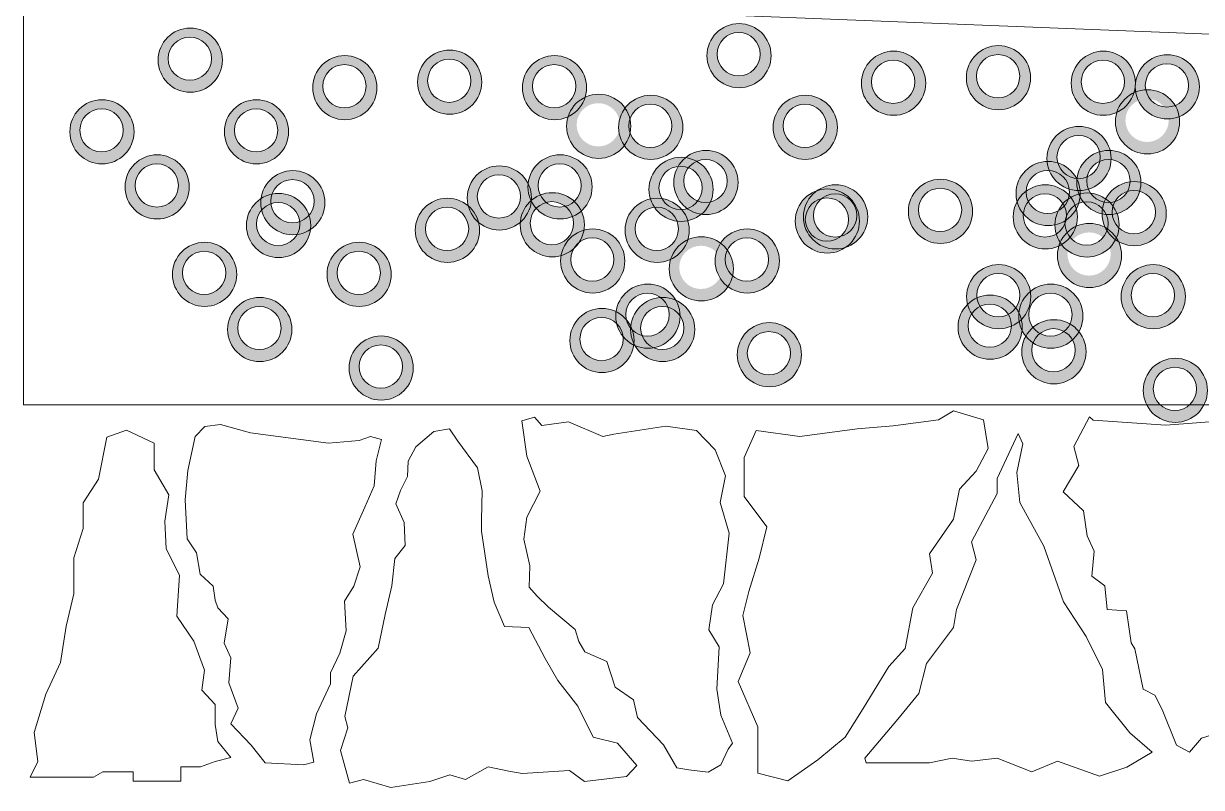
# Model space of a CAD drawing. Header units: centimetres. Extents: x 405464 to 563355, y 50011 to 66875.
# Drawn here: x 554838.7 to 554974.8, y 51305.4 to 51393.8 of the extents above; entities that cross this region are included whole.
import ezdxf

# ---------------------------------------------------------------- set-up
doc = ezdxf.new("R2010")
doc.units = ezdxf.units.CM
doc.layers.add('0-KRCN-SHT-DETAY-20', color=41, linetype='Continuous', lineweight=20)
doc.layers.add('0-KRCN-SHT-DETAY-ÇERÇEVE', color=71, linetype='Continuous', lineweight=40)

# ---------------------------------------------------------------- blocks, each defined once
blk = doc.blocks.new('G$C4C2874E9')
at = {"layer": '0-KRCN-SHT-DETAY-20'}
h = blk.add_hatch(color=256, dxfattribs=at)
edge = h.paths.add_edge_path()
edge.add_arc((119.007, -959.952), 1.855, 0, 360)
edge = h.paths.add_edge_path(flags=16)
edge.add_arc((118.985, -959.867), 1.251, 0, 360)
h = blk.add_hatch(color=256, dxfattribs=at)
edge = h.paths.add_edge_path()
edge.add_arc((150.714, -959.694), 1.855, 0, 360)
edge = h.paths.add_edge_path(flags=16)
edge.add_arc((150.692, -959.609), 1.251, 0, 360)
h = blk.add_hatch(color=256, dxfattribs=at)
edge = h.paths.add_edge_path()
edge.add_arc((133.995, -961.227), 1.855, 0, 360)
edge = h.paths.add_edge_path(flags=16)
edge.add_arc((133.973, -961.142), 1.251, 0, 360)
h = blk.add_hatch(color=256, dxfattribs=at)
edge = h.paths.add_edge_path()
edge.add_arc((159.643, -961.288), 1.855, 0, 360)
edge = h.paths.add_edge_path(flags=16)
edge.add_arc((159.621, -961.203), 1.251, 0, 360)
h = blk.add_hatch(color=256, dxfattribs=at)
edge = h.paths.add_edge_path()
edge.add_arc((165.702, -960.969), 1.855, 0, 360)
edge = h.paths.add_edge_path(flags=16)
edge.add_arc((165.68, -960.884), 1.251, 0, 360)
h = blk.add_hatch(color=256, dxfattribs=at)
edge = h.paths.add_edge_path()
edge.add_arc((171.761, -961.288), 1.855, 0, 360)
edge = h.paths.add_edge_path(flags=16)
edge.add_arc((171.739, -961.203), 1.251, 0, 360)
h = blk.add_hatch(color=256, dxfattribs=at)
edge = h.paths.add_edge_path()
edge.add_arc((127.936, -961.545), 1.855, 0, 360)
edge = h.paths.add_edge_path(flags=16)
edge.add_arc((127.914, -961.46), 1.251, 0, 360)
h = blk.add_hatch(color=256, dxfattribs=at)
edge = h.paths.add_edge_path()
edge.add_arc((140.054, -961.545), 1.855, 0, 360)
edge = h.paths.add_edge_path(flags=16)
edge.add_arc((140.032, -961.46), 1.251, 0, 360)
h = blk.add_hatch(color=256, dxfattribs=at)
edge = h.paths.add_edge_path()
edge.add_arc((175.46, -961.497), 1.855, 0, 360)
edge = h.paths.add_edge_path(flags=16)
edge.add_arc((175.438, -961.413), 1.251, 0, 360)
h = blk.add_hatch(color=256, dxfattribs=at)
edge = h.paths.add_edge_path()
edge.add_arc((113.905, -964.094), 1.855, 0, 360)
edge = h.paths.add_edge_path(flags=16)
edge.add_arc((113.883, -964.009), 1.251, 0, 360)
h = blk.add_hatch(color=256, dxfattribs=at)
edge = h.paths.add_edge_path()
edge.add_arc((122.834, -964.094), 1.855, 0, 360)
edge = h.paths.add_edge_path(flags=16)
edge.add_arc((122.812, -964.009), 1.251, 0, 360)
h = blk.add_hatch(color=256, dxfattribs=at)
edge = h.paths.add_edge_path(flags=16)
edge.add_arc((142.583, -963.691), 1.251, 0, 360)
edge = h.paths.add_edge_path()
edge.add_arc((142.605, -963.776), 1.855, 0, 360)
h = blk.add_hatch(color=256, dxfattribs=at)
edge = h.paths.add_edge_path()
edge.add_arc((145.612, -963.837), 1.855, 0, 360)
edge = h.paths.add_edge_path(flags=16)
edge.add_arc((145.589, -963.752), 1.251, 0, 360)
h = blk.add_hatch(color=256, dxfattribs=at)
edge = h.paths.add_edge_path()
edge.add_arc((154.541, -963.837), 1.855, 0, 360)
edge = h.paths.add_edge_path(flags=16)
edge.add_arc((154.518, -963.752), 1.251, 0, 360)
h = blk.add_hatch(color=256, dxfattribs=at)
edge = h.paths.add_edge_path(flags=16)
edge.add_arc((174.29, -963.433), 1.251, 0, 360)
edge = h.paths.add_edge_path()
edge.add_arc((174.312, -963.518), 1.855, 0, 360)
h = blk.add_hatch(color=256, dxfattribs=at)
edge = h.paths.add_edge_path()
edge.add_arc((170.358, -965.64), 1.855, 0, 360)
edge = h.paths.add_edge_path(flags=16)
edge.add_arc((170.336, -965.555), 1.251, 0, 360)
h = blk.add_hatch(color=256, dxfattribs=at)
edge = h.paths.add_edge_path()
edge.add_arc((117.094, -967.281), 1.855, 0, 360)
edge = h.paths.add_edge_path(flags=16)
edge.add_arc((117.072, -967.196), 1.251, 0, 360)
h = blk.add_hatch(color=256, dxfattribs=at)
edge = h.paths.add_edge_path()
edge.add_arc((140.373, -967.281), 1.855, 0, 360)
edge = h.paths.add_edge_path(flags=16)
edge.add_arc((140.351, -967.196), 1.251, 0, 360)
h = blk.add_hatch(color=256, dxfattribs=at)
edge = h.paths.add_edge_path()
edge.add_arc((147.363, -967.422), 1.855, 0, 360)
edge = h.paths.add_edge_path(flags=16)
edge.add_arc((147.34, -967.337), 1.251, 0, 360)
h = blk.add_hatch(color=256, dxfattribs=at)
edge = h.paths.add_edge_path()
edge.add_arc((148.801, -967.023), 1.855, 0, 360)
edge = h.paths.add_edge_path(flags=16)
edge.add_arc((148.778, -966.938), 1.251, 0, 360)
h = blk.add_hatch(color=256, dxfattribs=at)
edge = h.paths.add_edge_path()
edge.add_arc((172.08, -967.023), 1.855, 0, 360)
edge = h.paths.add_edge_path(flags=16)
edge.add_arc((172.057, -966.938), 1.251, 0, 360)
h = blk.add_hatch(color=256, dxfattribs=at)
edge = h.paths.add_edge_path()
edge.add_arc((124.936, -968.194), 1.855, 0, 360)
edge = h.paths.add_edge_path(flags=16)
edge.add_arc((124.914, -968.11), 1.251, 0, 360)
h = blk.add_hatch(color=256, dxfattribs=at)
edge = h.paths.add_edge_path()
edge.add_arc((136.865, -967.918), 1.855, 0, 360)
edge = h.paths.add_edge_path(flags=16)
edge.add_arc((136.843, -967.833), 1.251, 0, 360)
h = blk.add_hatch(color=256, dxfattribs=at)
edge = h.paths.add_edge_path()
edge.add_arc((168.572, -967.661), 1.855, 0, 360)
edge = h.paths.add_edge_path(flags=16)
edge.add_arc((168.55, -967.576), 1.251, 0, 360)
h = blk.add_hatch(color=256, dxfattribs=at)
edge = h.paths.add_edge_path()
edge.add_arc((162.351, -968.696), 1.855, 0, 360)
edge = h.paths.add_edge_path(flags=16)
edge.add_arc((162.328, -968.611), 1.251, 0, 360)
h = blk.add_hatch(color=256, dxfattribs=at)
edge = h.paths.add_edge_path()
edge.add_arc((173.547, -968.826), 1.855, 0, 360)
edge = h.paths.add_edge_path(flags=16)
edge.add_arc((173.525, -968.741), 1.251, 0, 360)
h = blk.add_hatch(color=256, dxfattribs=at)
edge = h.paths.add_edge_path()
edge.add_arc((124.11, -969.511), 1.855, 0, 360)
edge = h.paths.add_edge_path(flags=16)
edge.add_arc((124.087, -969.427), 1.251, 0, 360)
h = blk.add_hatch(color=256, dxfattribs=at)
edge = h.paths.add_edge_path()
edge.add_arc((139.924, -969.469), 1.855, 0, 360)
edge = h.paths.add_edge_path(flags=16)
edge.add_arc((139.902, -969.384), 1.251, 0, 360)
h = blk.add_hatch(color=256, dxfattribs=at)
edge = h.paths.add_edge_path()
edge.add_arc((155.816, -969.254), 1.855, 0, 360)
edge = h.paths.add_edge_path(flags=16)
edge.add_arc((155.794, -969.169), 1.251, 0, 360)
h = blk.add_hatch(color=256, dxfattribs=at)
edge = h.paths.add_edge_path()
edge.add_arc((156.292, -969.015), 1.855, 0, 360)
edge = h.paths.add_edge_path(flags=16)
edge.add_arc((156.269, -968.93), 1.251, 0, 360)
h = blk.add_hatch(color=256, dxfattribs=at)
edge = h.paths.add_edge_path()
edge.add_arc((168.41, -969.015), 1.855, 0, 360)
edge = h.paths.add_edge_path(flags=16)
edge.add_arc((168.387, -968.93), 1.251, 0, 360)
h = blk.add_hatch(color=256, dxfattribs=at)
edge = h.paths.add_edge_path()
edge.add_arc((170.82, -969.482), 1.855, 0, 360)
edge = h.paths.add_edge_path(flags=16)
edge.add_arc((170.798, -969.397), 1.251, 0, 360)
h = blk.add_hatch(color=256, dxfattribs=at)
edge = h.paths.add_edge_path()
edge.add_arc((133.865, -969.788), 1.855, 0, 360)
edge = h.paths.add_edge_path(flags=16)
edge.add_arc((133.843, -969.703), 1.251, 0, 360)
h = blk.add_hatch(color=256, dxfattribs=at)
edge = h.paths.add_edge_path()
edge.add_arc((145.983, -969.788), 1.855, 0, 360)
edge = h.paths.add_edge_path(flags=16)
edge.add_arc((145.961, -969.703), 1.251, 0, 360)
h = blk.add_hatch(color=256, dxfattribs=at)
edge = h.paths.add_edge_path()
edge.add_arc((142.26, -971.564), 1.855, 0, 360)
edge = h.paths.add_edge_path(flags=16)
edge.add_arc((142.238, -971.479), 1.251, 0, 360)
h = blk.add_hatch(color=256, dxfattribs=at)
edge = h.paths.add_edge_path()
edge.add_arc((151.189, -971.564), 1.855, 0, 360)
edge = h.paths.add_edge_path(flags=16)
edge.add_arc((151.167, -971.479), 1.251, 0, 360)
h = blk.add_hatch(color=256, dxfattribs=at)
edge = h.paths.add_edge_path(flags=16)
edge.add_arc((170.939, -971.161), 1.251, 0, 360)
edge = h.paths.add_edge_path()
edge.add_arc((170.961, -971.245), 1.855, 0, 360)
h = blk.add_hatch(color=256, dxfattribs=at)
edge = h.paths.add_edge_path(flags=16)
edge.add_arc((148.512, -971.933), 1.251, 0, 360)
edge = h.paths.add_edge_path()
edge.add_arc((148.534, -972.018), 1.855, 0, 360)
h = blk.add_hatch(color=256, dxfattribs=at)
edge = h.paths.add_edge_path()
edge.add_arc((119.834, -972.337), 1.855, 0, 360)
edge = h.paths.add_edge_path(flags=16)
edge.add_arc((119.812, -972.252), 1.251, 0, 360)
h = blk.add_hatch(color=256, dxfattribs=at)
edge = h.paths.add_edge_path()
edge.add_arc((128.763, -972.337), 1.855, 0, 360)
edge = h.paths.add_edge_path(flags=16)
edge.add_arc((128.741, -972.252), 1.251, 0, 360)
h = blk.add_hatch(color=256, dxfattribs=at)
edge = h.paths.add_edge_path()
edge.add_arc((165.718, -973.625), 1.855, 0, 360)
edge = h.paths.add_edge_path(flags=16)
edge.add_arc((165.696, -973.54), 1.251, 0, 360)
h = blk.add_hatch(color=256, dxfattribs=at)
edge = h.paths.add_edge_path()
edge.add_arc((174.647, -973.625), 1.855, 0, 360)
edge = h.paths.add_edge_path(flags=16)
edge.add_arc((174.625, -973.54), 1.251, 0, 360)
h = blk.add_hatch(color=256, dxfattribs=at)
edge = h.paths.add_edge_path()
edge.add_arc((145.449, -974.751), 1.855, 0, 360)
edge = h.paths.add_edge_path(flags=16)
edge.add_arc((145.427, -974.666), 1.251, 0, 360)
h = blk.add_hatch(color=256, dxfattribs=at)
edge = h.paths.add_edge_path()
edge.add_arc((168.729, -974.751), 1.855, 0, 360)
edge = h.paths.add_edge_path(flags=16)
edge.add_arc((168.706, -974.666), 1.251, 0, 360)
h = blk.add_hatch(color=256, dxfattribs=at)
edge = h.paths.add_edge_path()
edge.add_arc((123.023, -975.523), 1.855, 0, 360)
edge = h.paths.add_edge_path(flags=16)
edge.add_arc((123.001, -975.439), 1.251, 0, 360)
h = blk.add_hatch(color=256, dxfattribs=at)
edge = h.paths.add_edge_path()
edge.add_arc((146.302, -975.523), 1.855, 0, 360)
edge = h.paths.add_edge_path(flags=16)
edge.add_arc((146.28, -975.439), 1.251, 0, 360)
h = blk.add_hatch(color=256, dxfattribs=at)
edge = h.paths.add_edge_path()
edge.add_arc((165.221, -975.388), 1.855, 0, 360)
edge = h.paths.add_edge_path(flags=16)
edge.add_arc((165.199, -975.303), 1.251, 0, 360)
h = blk.add_hatch(color=256, dxfattribs=at)
edge = h.paths.add_edge_path()
edge.add_arc((142.794, -976.161), 1.855, 0, 360)
edge = h.paths.add_edge_path(flags=16)
edge.add_arc((142.772, -976.076), 1.251, 0, 360)
h = blk.add_hatch(color=256, dxfattribs=at)
edge = h.paths.add_edge_path()
edge.add_arc((152.465, -976.981), 1.855, 0, 360)
edge = h.paths.add_edge_path(flags=16)
edge.add_arc((152.443, -976.896), 1.251, 0, 360)
h = blk.add_hatch(color=256, dxfattribs=at)
edge = h.paths.add_edge_path()
edge.add_arc((168.907, -976.811), 1.855, 0, 360)
edge = h.paths.add_edge_path(flags=16)
edge.add_arc((168.885, -976.726), 1.251, 0, 360)
h = blk.add_hatch(color=256, dxfattribs=at)
edge = h.paths.add_edge_path()
edge.add_arc((130.038, -977.754), 1.855, 0, 360)
edge = h.paths.add_edge_path(flags=16)
edge.add_arc((130.016, -977.669), 1.251, 0, 360)
h = blk.add_hatch(color=256, dxfattribs=at)
edge = h.paths.add_edge_path()
edge.add_arc((175.923, -979.042), 1.855, 0, 360)
edge = h.paths.add_edge_path(flags=16)
edge.add_arc((175.9, -978.957), 1.251, 0, 360)
for p, q in [((109.376, -979.878, 108.464), (109.376, -896.56, 108.464)), ((132.585, -956.667, 108.464), (202.692, -959.414, 108.464)), ((292.324, -979.878, 108.464), (109.376, -979.878, 108.464)), ((138.891, -980.597, 108.464), (138.158, -980.802, 108.464)), ((139.32, -981.069, 108.464), (138.891, -980.597, 108.464)), ((162.236, -980.75, 108.464), (163.106, -980.228, 108.464)), ((163.106, -980.228, 108.464), (164.846, -980.75, 108.464)), ((170.96, -980.569, 108.464), (170.065, -982.288, 108.464)), ((171.166, -980.775, 108.464), (170.96, -980.569, 108.464)), ((115.324, -981.34, 108.464), (114.183, -981.744, 108.464)), ((116.928, -982.103, 108.464), (115.324, -981.34, 108.464)), ((119.846, -981.128, 108.464), (119.296, -981.714, 108.464)), ((120.76, -981.021, 108.464), (119.846, -981.128, 108.464)), ((122.481, -981.504, 108.464), (120.76, -981.021, 108.464)), ((133.978, -981.268, 108.464), (133.082, -981.426, 108.464)), ((134.459, -981.989, 108.464), (133.978, -981.268, 108.464)), ((138.158, -980.802, 108.464), (138.458, -982.856, 108.464)), ((140.867, -980.855, 108.464), (139.32, -981.069, 108.464)), ((142.843, -981.713, 108.464), (140.867, -980.855, 108.464)), ((146.494, -981.112, 108.464), (143.487, -981.584, 108.464)), ((148.255, -981.37, 108.464), (146.494, -981.112, 108.464)), ((154.232, -981.706, 108.464), (157.538, -981.272, 108.464)), ((157.538, -981.272, 108.464), (159.626, -981.098, 108.464)), ((159.626, -981.098, 108.464), (162.236, -980.75, 108.464)), ((164.846, -980.75, 108.464), (165.107, -982.402, 108.464)), ((175.365, -981.05, 108.464), (171.166, -980.775, 108.464)), ((179.977, -980.706, 108.464), (175.365, -981.05, 108.464)), ((114.183, -981.744, 108.464), (113.708, -984.182, 108.464)), ((119.296, -981.714, 108.464), (118.861, -983.67, 108.464)), ((126.999, -982.095, 108.464), (122.481, -981.504, 108.464)), ((128.774, -981.934, 108.464), (126.999, -982.095, 108.464)), ((129.419, -981.719, 108.464), (128.774, -981.934, 108.464)), ((130.064, -981.88, 108.464), (129.419, -981.719, 108.464)), ((129.742, -983.116, 108.464), (130.064, -981.88, 108.464)), ((133.082, -981.426, 108.464), (132.038, -982.301, 108.464)), ((135.602, -983.521, 108.464), (134.459, -981.989, 108.464)), ((143.487, -981.584, 108.464), (142.843, -981.713, 108.464)), ((149.329, -982.486, 108.464), (148.255, -981.37, 108.464)), ((151.012, -982.923, 108.464), (151.708, -981.358, 108.464)), ((151.708, -981.358, 108.464), (154.232, -981.706, 108.464)), ((166.847, -981.532, 108.464), (165.629, -984.14, 108.464)), ((167.108, -982.141, 108.464), (166.847, -981.532, 108.464)), ((116.928, -983.629, 108.464), (116.928, -982.103, 108.464)), ((132.038, -982.301, 108.464), (131.601, -983.142, 108.464)), ((149.93, -983.988, 108.464), (149.329, -982.486, 108.464)), ((165.107, -982.402, 108.464), (164.411, -983.706, 108.464)), ((166.76, -983.793, 108.464), (167.108, -982.141, 108.464)), ((170.065, -982.288, 108.464), (170.34, -983.389, 108.464)), ((129.634, -984.567, 108.464), (129.742, -983.116, 108.464)), ((131.601, -983.142, 108.464), (131.567, -984.017, 108.464)), ((138.458, -982.856, 108.464), (139.229, -984.867, 108.464)), ((151.012, -985.184, 108.464), (151.012, -982.923, 108.464)), ((170.34, -983.389, 108.464), (169.445, -984.902, 108.464)), ((117.767, -985.079, 108.464), (116.928, -983.629, 108.464)), ((118.861, -983.67, 108.464), (118.717, -985.374, 108.464)), ((131.567, -984.017, 108.464), (131.163, -984.824, 108.464)), ((135.872, -984.842, 108.464), (135.602, -983.521, 108.464)), ((149.63, -985.533, 108.464), (149.93, -983.988, 108.464)), ((164.411, -983.706, 108.464), (163.454, -984.749, 108.464)), ((166.934, -985.532, 108.464), (166.76, -983.793, 108.464)), ((113.708, -984.182, 108.464), (112.828, -985.536, 108.464)), ((129.096, -985.803, 108.464), (129.634, -984.567, 108.464)), ((163.454, -984.749, 108.464), (163.106, -986.488, 108.464)), ((165.629, -984.14, 108.464), (165.629, -985.01, 108.464)), ((117.538, -986.605, 108.464), (117.767, -985.079, 108.464)), ((118.717, -985.374, 108.464), (118.824, -987.631, 108.464)), ((131.163, -984.824, 108.464), (130.894, -985.598, 108.464)), ((135.842, -986.525, 108.464), (135.872, -984.842, 108.464)), ((139.229, -984.867, 108.464), (138.458, -986.364, 108.464)), ((152.317, -986.923, 108.464), (151.012, -985.184, 108.464)), ((165.629, -985.01, 108.464), (164.15, -987.792, 108.464)), ((169.445, -984.902, 108.464), (170.615, -986.003, 108.464)), ((112.828, -985.536, 108.464), (112.828, -987.025, 108.464)), ((128.397, -987.362, 108.464), (129.096, -985.803, 108.464)), ((130.894, -985.598, 108.464), (131.365, -986.674, 108.464)), ((150.145, -987.293, 108.464), (149.63, -985.533, 108.464)), ((168.326, -988.053, 108.464), (166.934, -985.532, 108.464)), ((170.615, -986.003, 108.464), (170.822, -987.447, 108.464)), ((117.615, -988.207, 108.464), (117.538, -986.605, 108.464)), ((131.365, -986.674, 108.464), (131.432, -988.02, 108.464)), ((135.842, -987.186, 108.464), (135.842, -986.525, 108.464)), ((138.458, -986.364, 108.464), (138.287, -987.648, 108.464)), ((163.106, -986.488, 108.464), (161.714, -988.487, 108.464)), ((112.828, -987.025, 108.464), (112.285, -988.718, 108.464)), ((128.827, -989.243, 108.464), (128.397, -987.362, 108.464)), ((136.227, -989.759, 108.464), (135.842, -987.186, 108.464)), ((149.825, -990.233, 108.464), (150.145, -987.293, 108.464)), ((151.882, -988.748, 108.464), (152.317, -986.923, 108.464)), ((170.822, -987.447, 108.464), (171.235, -988.341, 108.464)), ((118.824, -987.631, 108.464), (119.362, -988.437, 108.464)), ((131.432, -988.02, 108.464), (130.826, -988.76, 108.464)), ((138.287, -987.648, 108.464), (138.629, -989.188, 108.464)), ((164.15, -987.792, 108.464), (164.411, -988.835, 108.464)), ((169.457, -991.269, 108.464), (168.326, -988.053, 108.464)), ((112.285, -988.718, 108.464), (112.285, -990.798, 108.464)), ((118.378, -989.733, 108.464), (117.615, -988.207, 108.464)), ((119.362, -988.437, 108.464), (119.577, -989.673, 108.464)), ((130.826, -988.76, 108.464), (130.658, -990.341, 108.464)), ((151.273, -990.661, 108.464), (151.882, -988.748, 108.464)), ((161.714, -988.487, 108.464), (161.888, -989.618, 108.464)), ((164.411, -988.835, 108.464), (163.28, -991.704, 108.464)), ((171.235, -988.341, 108.464), (171.097, -989.786, 108.464)), ((128.451, -990.371, 108.464), (128.827, -989.243, 108.464)), ((138.629, -989.188, 108.464), (138.587, -990.429, 108.464)), ((118.226, -992.098, 108.464), (118.378, -989.733, 108.464)), ((119.577, -989.673, 108.464), (120.33, -990.371, 108.464)), ((136.569, -991.294, 108.464), (136.227, -989.759, 108.464)), ((161.888, -989.618, 108.464), (160.757, -991.617, 108.464)), ((171.097, -989.786, 108.464), (171.855, -990.336, 108.464)), ((112.285, -990.798, 108.464), (111.833, -992.667, 108.464)), ((120.33, -990.371, 108.464), (120.438, -991.177, 108.464)), ((127.913, -991.231, 108.464), (128.451, -990.371, 108.464)), ((130.658, -990.341, 108.464), (130.267, -991.998, 108.464)), ((138.587, -990.429, 108.464), (139.058, -990.943, 108.464)), ((149.182, -991.433, 108.464), (149.825, -990.233, 108.464)), ((150.925, -992.052, 108.464), (151.273, -990.661, 108.464)), ((171.855, -990.336, 108.464), (171.992, -991.712, 108.464)), ((120.438, -991.177, 108.464), (120.599, -991.607, 108.464)), ((128.021, -992.951, 108.464), (127.913, -991.231, 108.464)), ((137.166, -992.702, 108.464), (136.569, -991.294, 108.464)), ((139.058, -990.943, 108.464), (139.7, -991.584, 108.464)), ((148.967, -992.89, 108.464), (149.182, -991.433, 108.464)), ((170.762, -993.269, 108.464), (169.457, -991.269, 108.464)), ((119.218, -993.548, 108.464), (118.226, -992.098, 108.464)), ((120.599, -991.607, 108.464), (121.191, -992.252, 108.464)), ((130.267, -991.998, 108.464), (129.867, -993.939, 108.464)), ((139.7, -991.584, 108.464), (141.241, -992.868, 108.464)), ((151.36, -994.225, 108.464), (150.925, -992.052, 108.464)), ((160.757, -991.617, 108.464), (160.322, -993.965, 108.464)), ((163.28, -991.704, 108.464), (163.106, -992.747, 108.464)), ((171.992, -991.712, 108.464), (173.094, -991.78, 108.464)), ((173.094, -991.78, 108.464), (173.369, -993.638, 108.464)), ((111.833, -992.667, 108.464), (111.506, -994.769, 108.464)), ((121.191, -992.252, 108.464), (120.975, -993.649, 108.464)), ((138.575, -992.744, 108.464), (137.166, -992.702, 108.464)), ((139.514, -994.536, 108.464), (138.575, -992.744, 108.464)), ((141.241, -992.868, 108.464), (141.456, -993.553, 108.464)), ((149.568, -993.875, 108.464), (148.967, -992.89, 108.464)), ((163.106, -992.747, 108.464), (161.54, -994.834, 108.464)), ((119.829, -995.227, 108.464), (119.218, -993.548, 108.464)), ((127.644, -994.241, 108.464), (128.021, -992.951, 108.464)), ((141.456, -993.553, 108.464), (141.798, -994.152, 108.464)), ((171.72, -995.182, 108.464), (170.762, -993.269, 108.464)), ((120.975, -993.649, 108.464), (121.352, -994.509, 108.464)), ((127.106, -995.369, 108.464), (127.644, -994.241, 108.464)), ((129.867, -993.939, 108.464), (128.416, -995.559, 108.464)), ((141.798, -994.152, 108.464), (143.083, -994.708, 108.464)), ((149.439, -996.318, 108.464), (149.568, -993.875, 108.464)), ((150.664, -995.877, 108.464), (151.36, -994.225, 108.464)), ((160.322, -993.965, 108.464), (159.365, -995.008, 108.464)), ((173.369, -993.638, 108.464), (173.575, -993.982, 108.464)), ((173.575, -993.982, 108.464), (174.057, -996.32, 108.464)), ((111.506, -994.769, 108.464), (110.666, -996.6, 108.464)), ((121.352, -994.509, 108.464), (121.244, -995.96, 108.464)), ((140.24, -995.815, 108.464), (139.514, -994.536, 108.464)), ((143.083, -994.708, 108.464), (143.554, -996.205, 108.464)), ((161.54, -994.834, 108.464), (161.105, -996.573, 108.464)), ((119.676, -996.371, 108.464), (119.829, -995.227, 108.464)), ((127.106, -996.014, 108.464), (127.106, -995.369, 108.464)), ((128.416, -995.559, 108.464), (127.946, -997.905, 108.464)), ((159.365, -995.008, 108.464), (157.886, -997.442, 108.464)), ((171.894, -997.094, 108.464), (171.72, -995.182, 108.464)), ((121.244, -995.96, 108.464), (121.782, -997.411, 108.464)), ((126.3, -997.734, 108.464), (127.106, -996.014, 108.464)), ((141.392, -997.308, 108.464), (140.24, -995.815, 108.464)), ((143.554, -996.205, 108.464), (144.624, -996.933, 108.464)), ((149.654, -997.818, 108.464), (149.439, -996.318, 108.464)), ((151.795, -998.485, 108.464), (150.664, -995.877, 108.464)), ((174.057, -996.32, 108.464), (174.746, -996.664, 108.464)), ((110.666, -996.6, 108.464), (109.979, -998.813, 108.464)), ((120.44, -997.21, 108.464), (119.676, -996.371, 108.464)), ((144.624, -996.933, 108.464), (144.838, -997.96, 108.464)), ((161.105, -996.573, 108.464), (159.887, -998.051, 108.464)), ((174.746, -996.664, 108.464), (175.159, -997.49, 108.464)), ((120.44, -998.355, 108.464), (120.44, -997.21, 108.464)), ((121.782, -997.411, 108.464), (121.352, -998.325, 108.464)), ((142.289, -999.1, 108.464), (141.392, -997.308, 108.464)), ((157.886, -997.442, 108.464), (156.842, -999.094, 108.464)), ((173.286, -998.833, 108.464), (171.894, -997.094, 108.464)), ((175.159, -997.49, 108.464), (175.985, -999.553, 108.464)), ((120.593, -999.347, 108.464), (120.44, -998.355, 108.464)), ((121.352, -998.325, 108.464), (122.535, -999.561, 108.464)), ((125.923, -999.238, 108.464), (126.3, -997.734, 108.464)), ((127.946, -997.905, 108.464), (128.117, -998.545, 108.464)), ((144.838, -997.96, 108.464), (146.351, -999.532, 108.464)), ((150.34, -999.447, 108.464), (149.654, -997.818, 108.464)), ((159.887, -998.051, 108.464), (157.973, -1000.311, 108.464)), ((109.979, -998.813, 108.464), (110.208, -1000.491, 108.464)), ((128.117, -998.545, 108.464), (127.69, -999.867, 108.464)), ((151.795, -1001.18, 108.464), (151.795, -998.485, 108.464)), ((174.591, -999.963, 108.464), (173.286, -998.833, 108.464)), ((177.43, -999.14, 108.464), (179.427, -998.521, 108.464)), ((121.356, -1000.262, 108.464), (120.593, -999.347, 108.464)), ((122.535, -999.561, 108.464), (123.342, -1000.582, 108.464)), ((126.138, -1000.528, 108.464), (125.923, -999.238, 108.464)), ((143.697, -999.441, 108.464), (142.289, -999.1, 108.464)), ((144.807, -1000.72, 108.464), (143.697, -999.441, 108.464)), ((146.351, -999.532, 108.464), (147.123, -1000.861, 108.464)), ((150.082, -999.789, 108.464), (150.34, -999.447, 108.464)), ((156.842, -999.094, 108.464), (155.276, -1000.398, 108.464)), ((175.985, -999.553, 108.464), (176.742, -999.966, 108.464)), ((176.742, -999.966, 108.464), (177.43, -999.14, 108.464)), ((120.44, -1000.491, 108.464), (121.356, -1000.262, 108.464)), ((127.69, -999.867, 108.464), (127.904, -1000.635, 108.464)), ((149.654, -1000.689, 108.464), (150.082, -999.789, 108.464)), ((155.276, -1000.398, 108.464), (153.536, -1001.615, 108.464)), ((157.973, -1000.311, 108.464), (158.06, -1000.572, 108.464)), ((161.714, -1000.572, 108.464), (163.019, -1000.311, 108.464)), ((163.019, -1000.311, 108.464), (164.15, -1000.485, 108.464)), ((164.15, -1000.485, 108.464), (165.629, -1000.311, 108.464)), ((165.629, -1000.311, 108.464), (167.63, -1001.093, 108.464)), ((173.112, -1000.833, 108.464), (174.591, -999.963, 108.464)), ((110.208, -1000.491, 108.464), (109.75, -1001.407, 108.464)), ((118.455, -1001.636, 108.464), (118.455, -1000.797, 108.464)), ((118.455, -1000.797, 108.464), (119.6, -1000.797, 108.464)), ((119.6, -1000.797, 108.464), (120.44, -1000.491, 108.464)), ((123.342, -1000.582, 108.464), (125.547, -1000.689, 108.464)), ((125.547, -1000.689, 108.464), (126.138, -1000.528, 108.464)), ((127.904, -1000.635, 108.464), (128.202, -1001.744, 108.464)), ((134.904, -1001.531, 108.464), (136.227, -1000.806, 108.464)), ((136.227, -1000.806, 108.464), (137.423, -1001.062, 108.464)), ((137.423, -1001.062, 108.464), (138.191, -1001.19, 108.464)), ((138.191, -1001.19, 108.464), (140.923, -1001.019, 108.464)), ((140.923, -1001.019, 108.464), (141.776, -1001.659, 108.464)), ((144.21, -1001.36, 108.464), (144.807, -1000.72, 108.464)), ((147.123, -1000.861, 108.464), (147.809, -1000.989, 108.464)), ((147.809, -1000.989, 108.464), (148.924, -1001.118, 108.464)), ((148.924, -1001.118, 108.464), (149.654, -1000.689, 108.464)), ((158.06, -1000.572, 108.464), (161.714, -1000.572, 108.464)), ((167.63, -1001.093, 108.464), (169.109, -1000.485, 108.464)), ((169.109, -1000.485, 108.464), (171.546, -1001.354, 108.464)), ((171.546, -1001.354, 108.464), (173.112, -1000.833, 108.464)), ((109.75, -1001.407, 108.464), (113.415, -1001.407, 108.464)), ((113.415, -1001.407, 108.464), (113.95, -1001.102, 108.464)), ((113.95, -1001.102, 108.464), (115.706, -1001.102, 108.464)), ((115.706, -1001.102, 108.464), (115.706, -1001.636, 108.464)), ((115.706, -1001.636, 108.464), (117.157, -1001.636, 108.464)), ((117.157, -1001.636, 108.464), (118.455, -1001.636, 108.464)), ((128.202, -1001.744, 108.464), (129.014, -1001.531, 108.464)), ((129.014, -1001.531, 108.464), (130.593, -1002, 108.464)), ((130.593, -1002, 108.464), (132.855, -1001.659, 108.464)), ((132.855, -1001.659, 108.464), (134.008, -1001.275, 108.464)), ((134.008, -1001.275, 108.464), (134.904, -1001.531, 108.464)), ((141.776, -1001.659, 108.464), (144.21, -1001.36, 108.464)), ((153.536, -1001.615, 108.464), (151.795, -1001.18, 108.464))]:
    blk.add_line(p, q, dxfattribs=at)
for centre, radius in [((119.007, -959.952, 108.464), 1.855), ((150.714, -959.694, 108.464), 1.855), ((118.985, -959.867, 108.464), 1.251), ((150.692, -959.609, 108.464), 1.251), ((133.995, -961.227, 108.464), 1.855), ((159.643, -961.288, 108.464), 1.855), ((165.702, -960.969, 108.464), 1.855), ((171.761, -961.288, 108.464), 1.855), ((127.936, -961.545, 108.464), 1.855), ((127.914, -961.46, 108.464), 1.251), ((133.973, -961.142, 108.464), 1.251), ((140.054, -961.545, 108.464), 1.855), ((140.032, -961.46, 108.464), 1.251), ((159.621, -961.203, 108.464), 1.251), ((165.68, -960.884, 108.464), 1.251), ((171.739, -961.203, 108.464), 1.251), ((175.46, -961.497, 108.464), 1.855), ((175.438, -961.413, 108.464), 1.251), ((113.905, -964.094, 108.464), 1.855), ((122.834, -964.094, 108.464), 1.855), ((142.605, -963.776, 108.464), 1.855), ((145.612, -963.837, 108.464), 1.855), ((154.541, -963.837, 108.464), 1.855), ((174.312, -963.518, 108.464), 1.855), ((113.883, -964.009, 108.464), 1.251), ((122.812, -964.009, 108.464), 1.251), ((145.589, -963.752, 108.464), 1.251), ((154.518, -963.752, 108.464), 1.251), ((170.358, -965.64, 108.464), 1.855), ((170.336, -965.555, 108.464), 1.251), ((117.094, -967.281, 108.464), 1.855), ((140.373, -967.281, 108.464), 1.855), ((147.363, -967.422, 108.464), 1.855), ((148.801, -967.023, 108.464), 1.855), ((148.778, -966.938, 108.464), 1.251), ((172.08, -967.023, 108.464), 1.855), ((172.057, -966.938, 108.464), 1.251), ((117.072, -967.196, 108.464), 1.251), ((124.936, -968.194, 108.464), 1.855), ((136.865, -967.918, 108.464), 1.855), ((140.351, -967.196, 108.464), 1.251), ((147.34, -967.337, 108.464), 1.251), ((168.572, -967.661, 108.464), 1.855), ((168.55, -967.576, 108.464), 1.251), ((124.914, -968.11, 108.464), 1.251), ((136.843, -967.833, 108.464), 1.251), ((162.351, -968.696, 108.464), 1.855), ((173.547, -968.826, 108.464), 1.855), ((124.11, -969.511, 108.464), 1.855), ((139.924, -969.469, 108.464), 1.855), ((155.816, -969.254, 108.464), 1.855), ((156.292, -969.015, 108.464), 1.855), ((156.269, -968.93, 108.464), 1.251), ((162.328, -968.611, 108.464), 1.251), ((168.41, -969.015, 108.464), 1.855), ((168.387, -968.93, 108.464), 1.251), ((170.82, -969.482, 108.464), 1.855), ((173.525, -968.741, 108.464), 1.251), ((124.087, -969.427, 108.464), 1.251), ((133.865, -969.788, 108.464), 1.855), ((139.902, -969.384, 108.464), 1.251), ((145.983, -969.788, 108.464), 1.855), ((155.794, -969.169, 108.464), 1.251), ((170.798, -969.397, 108.464), 1.251), ((133.843, -969.703, 108.464), 1.251), ((145.961, -969.703, 108.464), 1.251), ((142.26, -971.564, 108.464), 1.855), ((151.189, -971.564, 108.464), 1.855), ((170.961, -971.245, 108.464), 1.855), ((142.238, -971.479, 108.464), 1.251), ((148.534, -972.018, 108.464), 1.855), ((151.167, -971.479, 108.464), 1.251), ((119.834, -972.337, 108.464), 1.855), ((119.812, -972.252, 108.464), 1.251), ((128.763, -972.337, 108.464), 1.855), ((128.741, -972.252, 108.464), 1.251), ((165.718, -973.625, 108.464), 1.855), ((174.647, -973.625, 108.464), 1.855), ((165.696, -973.54, 108.464), 1.251), ((174.625, -973.54, 108.464), 1.251), ((145.449, -974.751, 108.464), 1.855), ((168.729, -974.751, 108.464), 1.855), ((123.023, -975.523, 108.464), 1.855), ((145.427, -974.666, 108.464), 1.251), ((146.302, -975.523, 108.464), 1.855), ((165.221, -975.388, 108.464), 1.855), ((168.706, -974.666, 108.464), 1.251), ((123.001, -975.439, 108.464), 1.251), ((142.794, -976.161, 108.464), 1.855), ((146.28, -975.439, 108.464), 1.251), ((165.199, -975.303, 108.464), 1.251), ((142.772, -976.076, 108.464), 1.251), ((152.465, -976.981, 108.464), 1.855), ((168.907, -976.811, 108.464), 1.855), ((130.038, -977.754, 108.464), 1.855), ((152.443, -976.896, 108.464), 1.251), ((168.885, -976.726, 108.464), 1.251), ((130.016, -977.669, 108.464), 1.251), ((175.923, -979.042, 108.464), 1.855), ((175.9, -978.957, 108.464), 1.251)]:
    blk.add_circle(centre, radius, dxfattribs=at)
blk = doc.blocks.new('*U218')
at = {"layer": '0-KRCN-SHT-DETAY-ÇERÇEVE', "xscale": 2, "yscale": 2, "zscale": 2}
blk.add_blockref('G$C4C2874E9', (0, 0), dxfattribs=at)

msp = doc.modelspace()

# ---------------------------------------------------------------- block references
at = {"layer": '0-KRCN-SHT-DETAY-ÇERÇEVE'}
msp.add_blockref('*U218', (554619.96, 53309.44), dxfattribs=at)

doc.saveas('drawing.dxf')
